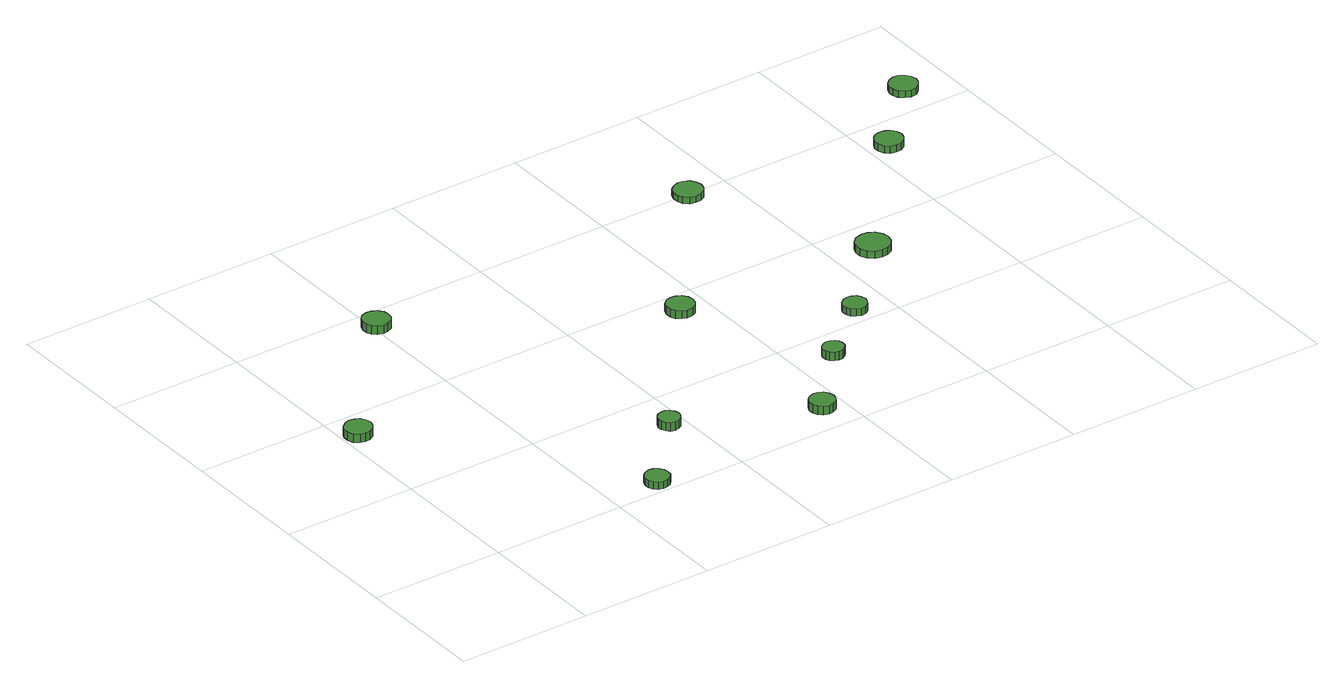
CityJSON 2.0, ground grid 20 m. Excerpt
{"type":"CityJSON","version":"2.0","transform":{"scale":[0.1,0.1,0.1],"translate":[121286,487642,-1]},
"CityObjects":{
"tree1":{"type":"SolitaryVegetationObject","attributes":{"function":"something"},"geometry":[{"type":"MultiSurface","lod":"1","boundaries":[[[0,1,2,3,4,5,6,7,8,9,10,11,12,13,14]],[[15,16,17,18,19,20,21,22,23,24,25,26,27,28,29]],[[0,29,28,1]],[[1,28,27,2]],[[2,27,26,3]],[[3,26,25,4]],[[4,25,24,5]],[[5,24,23,6]],[[6,23,22,7]],[[7,22,21,8]],[[8,21,20,9]],[[9,20,19,10]],[[10,19,18,11]],[[11,18,17,12]],[[12,17,16,13]],[[13,16,15,14]],[[14,15,29,0]]]}]},
"tree2":{"type":"SolitaryVegetationObject","attributes":{"function":"something"},"geometry":[{"type":"MultiSurface","lod":"1","boundaries":[[[30,31,32,33,34,35,36,37,38,39,40,41,42,43,44]],[[45,46,47,48,49,50,51,52,53,54,55,56,57,58,59]],[[30,59,58,31]],[[31,58,57,32]],[[32,57,56,33]],[[33,56,55,34]],[[34,55,54,35]],[[35,54,53,36]],[[36,53,52,37]],[[37,52,51,38]],[[38,51,50,39]],[[39,50,49,40]],[[40,49,48,41]],[[41,48,47,42]],[[42,47,46,43]],[[43,46,45,44]],[[44,45,59,30]]]}]},
"tree3":{"type":"SolitaryVegetationObject","attributes":{"function":"something"},"geometry":[{"type":"MultiSurface","lod":"1","boundaries":[[[60,61,62,63,64,65,66,67,68,69,70,71,72,73,74]],[[75,76,77,78,79,80,81,82,83,84,85,86,87,88,89]],[[60,89,88,61]],[[61,88,87,62]],[[62,87,86,63]],[[63,86,85,64]],[[64,85,84,65]],[[65,84,83,66]],[[66,83,82,67]],[[67,82,81,68]],[[68,81,80,69]],[[69,80,79,70]],[[70,79,78,71]],[[71,78,77,72]],[[72,77,76,73]],[[73,76,75,74]],[[74,75,89,60]]]}]},
"tree4":{"type":"SolitaryVegetationObject","attributes":{"function":"something"},"geometry":[{"type":"MultiSurface","lod":"1","boundaries":[[[90,91,92,93,94,95,96,97,98,99,100,101,102,103,104]],[[105,106,107,108,109,110,111,112,113,114,115,116,117,118,119]],[[90,119,118,91]],[[91,118,117,92]],[[92,117,116,93]],[[93,116,115,94]],[[94,115,114,95]],[[95,114,113,96]],[[96,113,112,97]],[[97,112,111,98]],[[98,111,110,99]],[[99,110,109,100]],[[100,109,108,101]],[[101,108,107,102]],[[102,107,106,103]],[[103,106,105,104]],[[104,105,119,90]]]}]},
"tree5":{"type":"SolitaryVegetationObject","attributes":{"function":"something"},"geometry":[{"type":"MultiSurface","lod":"1","boundaries":[[[120,121,122,123,124,125,126,127,128,129,130,131,132,133,134]],[[135,136,137,138,139,140,141,142,143,144,145,146,147,148,149]],[[120,149,148,121]],[[121,148,147,122]],[[122,147,146,123]],[[123,146,145,124]],[[124,145,144,125]],[[125,144,143,126]],[[126,143,142,127]],[[127,142,141,128]],[[128,141,140,129]],[[129,140,139,130]],[[130,139,138,131]],[[131,138,137,132]],[[132,137,136,133]],[[133,136,135,134]],[[134,135,149,120]]]}]},
"tree6":{"type":"SolitaryVegetationObject","attributes":{"function":"something"},"geometry":[{"type":"MultiSurface","lod":"1","boundaries":[[[150,151,152,153,154,155,156,157,158,159,160,161,162,163,164]],[[165,166,167,168,169,170,171,172,173,174,175,176,177,178,179]],[[150,179,178,151]],[[151,178,177,152]],[[152,177,176,153]],[[153,176,175,154]],[[154,175,174,155]],[[155,174,173,156]],[[156,173,172,157]],[[157,172,171,158]],[[158,171,170,159]],[[159,170,169,160]],[[160,169,168,161]],[[161,168,167,162]],[[162,167,166,163]],[[163,166,165,164]],[[164,165,179,150]]]}]},
"tree7":{"type":"SolitaryVegetationObject","attributes":{"function":"something"},"geometry":[{"type":"MultiSurface","lod":"1","boundaries":[[[180,181,182,183,184,185,186,187,188,189,190,191,192,193,194]],[[195,196,197,198,199,200,201,202,203,204,205,206,207,208,209]],[[180,209,208,181]],[[181,208,207,182]],[[182,207,206,183]],[[183,206,205,184]],[[184,205,204,185]],[[185,204,203,186]],[[186,203,202,187]],[[187,202,201,188]],[[188,201,200,189]],[[189,200,199,190]],[[190,199,198,191]],[[191,198,197,192]],[[192,197,196,193]],[[193,196,195,194]],[[194,195,209,180]]]}]},
"tree8":{"type":"SolitaryVegetationObject","attributes":{"function":"something"},"geometry":[{"type":"MultiSurface","lod":"1","boundaries":[[[210,211,212,213,214,215,216,217,218,219,220,221,222,223,224]],[[225,226,227,228,229,230,231,232,233,234,235,236,237,238,239]],[[210,239,238,211]],[[211,238,237,212]],[[212,237,236,213]],[[213,236,235,214]],[[214,235,234,215]],[[215,234,233,216]],[[216,233,232,217]],[[217,232,231,218]],[[218,231,230,219]],[[219,230,229,220]],[[220,229,228,221]],[[221,228,227,222]],[[222,227,226,223]],[[223,226,225,224]],[[224,225,239,210]]]}]},
"tree9":{"type":"SolitaryVegetationObject","attributes":{"function":"something"},"geometry":[{"type":"MultiSurface","lod":"1","boundaries":[[[240,241,242,243,244,245,246,247,248,249,250,251,252,253,254]],[[255,256,257,258,259,260,261,262,263,264,265,266,267,268,269]],[[240,269,268,241]],[[241,268,267,242]],[[242,267,266,243]],[[243,266,265,244]],[[244,265,264,245]],[[245,264,263,246]],[[246,263,262,247]],[[247,262,261,248]],[[248,261,260,249]],[[249,260,259,250]],[[250,259,258,251]],[[251,258,257,252]],[[252,257,256,253]],[[253,256,255,254]],[[254,255,269,240]]]}]},
"tree10":{"type":"SolitaryVegetationObject","attributes":{"function":"something"},"geometry":[{"type":"MultiSurface","lod":"1","boundaries":[[[270,271,272,273,274,275,276,277,278,279,280,281,282,283,284]],[[285,286,287,288,289,290,291,292,293,294,295,296,297,298,299]],[[270,299,298,271]],[[271,298,297,272]],[[272,297,296,273]],[[273,296,295,274]],[[274,295,294,275]],[[275,294,293,276]],[[276,293,292,277]],[[277,292,291,278]],[[278,291,290,279]],[[279,290,289,280]],[[280,289,288,281]],[[281,288,287,282]],[[282,287,286,283]],[[283,286,285,284]],[[284,285,299,270]]]}]},
"tree11":{"type":"SolitaryVegetationObject","attributes":{"function":"something"},"geometry":[{"type":"MultiSurface","lod":"1","boundaries":[[[300,301,302,303,304,305,306,307,308,309,310,311,312,313,314]],[[315,316,317,318,319,320,321,322,323,324,325,326,327,328,329]],[[300,329,328,301]],[[301,328,327,302]],[[302,327,326,303]],[[303,326,325,304]],[[304,325,324,305]],[[305,324,323,306]],[[306,323,322,307]],[[307,322,321,308]],[[308,321,320,309]],[[309,320,319,310]],[[310,319,318,311]],[[311,318,317,312]],[[312,317,316,313]],[[313,316,315,314]],[[314,315,329,300]]]}]},
"tree12":{"type":"SolitaryVegetationObject","attributes":{"function":"something"},"geometry":[{"type":"MultiSurface","lod":"1","boundaries":[[[330,331,332,333,334,335,336,337,338,339,340,341,342,343,344]],[[345,346,347,348,349,350,351,352,353,354,355,356,357,358,359]],[[330,359,358,331]],[[331,358,357,332]],[[332,357,356,333]],[[333,356,355,334]],[[334,355,354,335]],[[335,354,353,336]],[[336,353,352,337]],[[337,352,351,338]],[[338,351,350,339]],[[339,350,349,340]],[[340,349,348,341]],[[341,348,347,342]],[[342,347,346,343]],[[343,346,345,344]],[[344,345,359,330]]]}]}
},
"vertices":[
[43,352,21],[41,360,21],[36,367,21],[29,371,21],[21,372,21],[13,369,21],[6,363,21],[3,356,21],[3,348,21],[6,340,21],[13,334,21],[21,332,21],[29,333,21],[36,337,21],[41,344,21],[41,344,8],[36,337,8],[29,333,8],[21,332,8],[13,334,8],[6,340,8],[3,348,8],[3,356,8],[6,363,8],[13,369,8],[21,372,8],[29,371,8],[36,367,8],[41,360,8],[43,352,8],
[294,22,18],[293,29,18],[288,35,18],[282,39,18],[275,40,18],[267,37,18],[262,32,18],[259,25,18],[259,18,18],[262,11,18],[267,6,18],[275,4,18],[282,5,18],[288,8,18],[293,14,18],[293,14,7],[288,8,7],[282,5,7],[275,4,7],[267,6,7],[262,11,7],[259,18,7],[259,25,7],[262,32,7],[267,37,7],[275,40,7],[282,39,7],[288,35,7],[293,29,7],[294,22,7],
[225,566,19],[224,574,19],[219,581,19],[211,585,19],[203,586,19],[195,584,19],[189,578,19],[186,570,19],[186,562,19],[189,555,19],[195,549,19],[203,546,19],[211,547,19],[219,551,19],[224,558,19],[224,558,6],[219,551,6],[211,547,6],[203,546,6],[195,549,6],[189,555,6],[186,562,6],[186,570,6],[189,578,6],[195,584,6],[203,586,6],[211,585,6],[219,581,6],[224,574,6],[225,566,6],
[391,131,21],[389,138,21],[385,143,21],[379,147,21],[373,147,21],[366,145,21],[362,141,21],[359,135,21],[359,128,21],[362,122,21],[366,117,21],[373,115,21],[379,116,21],[385,119,21],[389,125,21],[389,125,8],[385,119,8],[379,116,8],[373,115,8],[366,117,8],[362,122,8],[359,128,8],[359,135,8],[362,141,8],[366,145,8],[373,147,8],[379,147,8],[385,143,8],[389,138,8],[391,131,8],
[586,50,20],[584,57,20],[580,64,20],[573,68,20],[565,68,20],[558,66,20],[552,61,20],[549,54,20],[549,46,20],[552,39,20],[558,34,20],[565,31,20],[573,32,20],[580,36,20],[584,42,20],[584,42,7],[580,36,7],[573,32,7],[565,31,7],[558,34,7],[552,39,7],[549,46,7],[549,54,7],[552,61,7],[558,66,7],[565,68,7],[573,68,7],[580,64,7],[584,57,7],[586,50,7],
[577,360,20],[575,368,20],[570,375,20],[563,379,20],[554,380,20],[547,378,20],[540,372,20],[537,364,20],[537,356,20],[540,349,20],[547,343,20],[554,340,20],[563,341,20],[570,345,20],[575,352,20],[575,352,8],[570,345,8],[563,341,8],[554,340,8],[547,343,8],[540,349,8],[537,356,8],[537,364,8],[540,372,8],[547,378,8],[554,380,8],[563,379,8],[570,375,8],[575,368,8],[577,360,8],
[674,152,20],[673,158,20],[669,163,20],[663,166,20],[657,167,20],[651,165,20],[646,161,20],[643,155,20],[643,148,20],[646,142,20],[651,138,20],[657,136,20],[663,137,20],[669,140,20],[673,145,20],[673,145,7],[669,140,7],[663,137,7],[657,136,7],[651,138,7],[646,142,7],[643,148,7],[643,155,7],[646,161,7],[651,165,7],[657,167,7],[663,166,7],[669,163,7],[673,158,7],[674,152,7],
[766,228,19],[764,235,19],[760,241,19],[754,244,19],[747,245,19],[740,243,19],[734,238,19],[731,231,19],[731,224,19],[734,217,19],[740,213,19],[747,210,19],[754,211,19],[760,215,19],[764,221,19],[764,221,8],[760,215,8],[754,211,8],[747,210,8],[740,213,8],[734,217,8],[731,224,8],[731,231,8],[734,238,8],[740,243,8],[747,245,8],[754,244,8],[760,241,8],[764,235,8],[766,228,8],
[758,594,19],[756,602,19],[751,610,19],[743,614,19],[734,615,19],[726,612,19],[719,606,19],[716,598,19],[716,589,19],[719,581,19],[726,575,19],[734,573,19],[743,574,19],[751,578,19],[756,585,19],[756,585,9],[751,578,9],[743,574,9],[734,573,9],[726,575,9],[719,581,9],[716,589,9],[716,598,9],[719,606,9],[726,612,9],[734,615,9],[743,614,9],[751,610,9],[756,602,9],[758,594,9],
[883,340,19],[881,350,19],[875,359,19],[866,364,19],[856,365,19],[846,362,19],[838,355,19],[834,346,19],[834,335,19],[838,326,19],[846,319,19],[856,316,19],[866,317,19],[875,322,19],[881,330,19],[881,330,8],[875,322,8],[866,317,8],[856,316,8],[846,319,8],[838,326,8],[834,335,8],[834,346,8],[838,355,8],[846,362,8],[856,365,8],[866,364,8],[875,359,8],[881,350,8],[883,340,8],
[1051,544,19],[1049,552,19],[1044,559,19],[1037,563,19],[1028,564,19],[1020,562,19],[1014,556,19],[1010,548,19],[1010,540,19],[1014,532,19],[1020,526,19],[1028,524,19],[1037,525,19],[1044,529,19],[1049,536,19],[1049,536,8],[1044,529,8],[1037,525,8],[1028,524,8],[1020,526,8],[1014,532,8],[1010,540,8],[1010,548,8],[1014,556,8],[1020,562,8],[1028,564,8],[1037,563,8],[1044,559,8],[1049,552,8],[1051,544,8],
[1150,649,18],[1148,657,18],[1143,664,18],[1136,669,18],[1127,670,18],[1119,667,18],[1112,661,18],[1109,653,18],[1109,645,18],[1112,637,18],[1119,631,18],[1127,628,18],[1136,629,18],[1143,634,18],[1148,641,18],[1148,641,8],[1143,634,8],[1136,629,8],[1127,628,8],[1119,631,8],[1112,637,8],[1109,645,8],[1109,653,8],[1112,661,8],[1119,667,8],[1127,670,8],[1136,669,8],[1143,664,8],[1148,657,8],[1150,649,8]
]}
